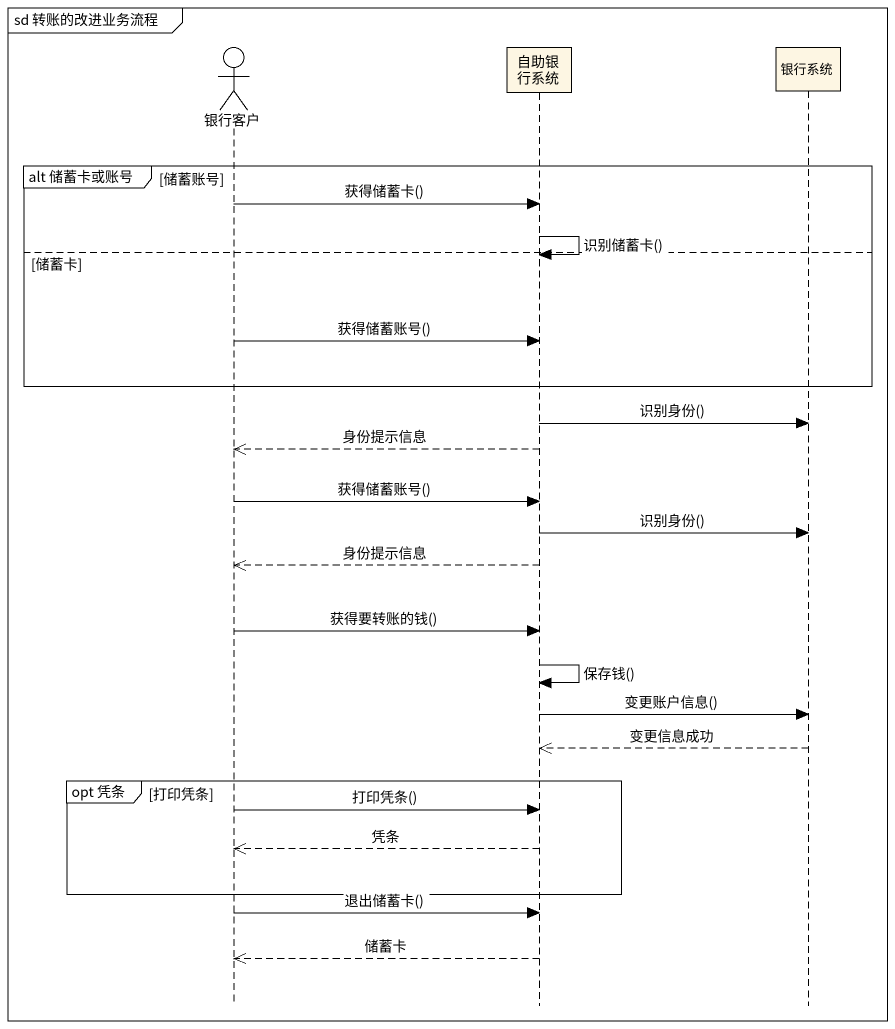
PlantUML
@startuml
mainframe sd 转账的改进业务流程
hide footbox
actor 银行客户
participant 自助银行系统
participant 银行系统

group alt 储蓄卡或账号 [储蓄账号]
  银行客户 -> 自助银行系统 : 获得储蓄卡()
  自助银行系统 -> 自助银行系统 : 识别储蓄卡()
else 储蓄卡
  银行客户 -> 自助银行系统 : 获得储蓄账号()
end
自助银行系统 -> 银行系统 : 识别身份()
自助银行系统 -->> 银行客户 : 身份提示信息
银行客户 -> 自助银行系统 : 获得储蓄账号()
自助银行系统 -> 银行系统 : 识别身份()
自助银行系统 -->> 银行客户 : 身份提示信息
银行客户 -> 自助银行系统 : 获得要转账的钱()
自助银行系统 -> 自助银行系统 : 保存钱()
自助银行系统 -> 银行系统 : 变更账户信息()
银行系统 -->> 自助银行系统 : 变更信息成功
group opt 凭条 [打印凭条]
  银行客户 -> 自助银行系统 : 打印凭条()
  自助银行系统 -->> 银行客户 : 凭条
end
银行客户 -> 自助银行系统 : 退出储蓄卡()
自助银行系统 -->> 银行客户 : 储蓄卡
@enduml
